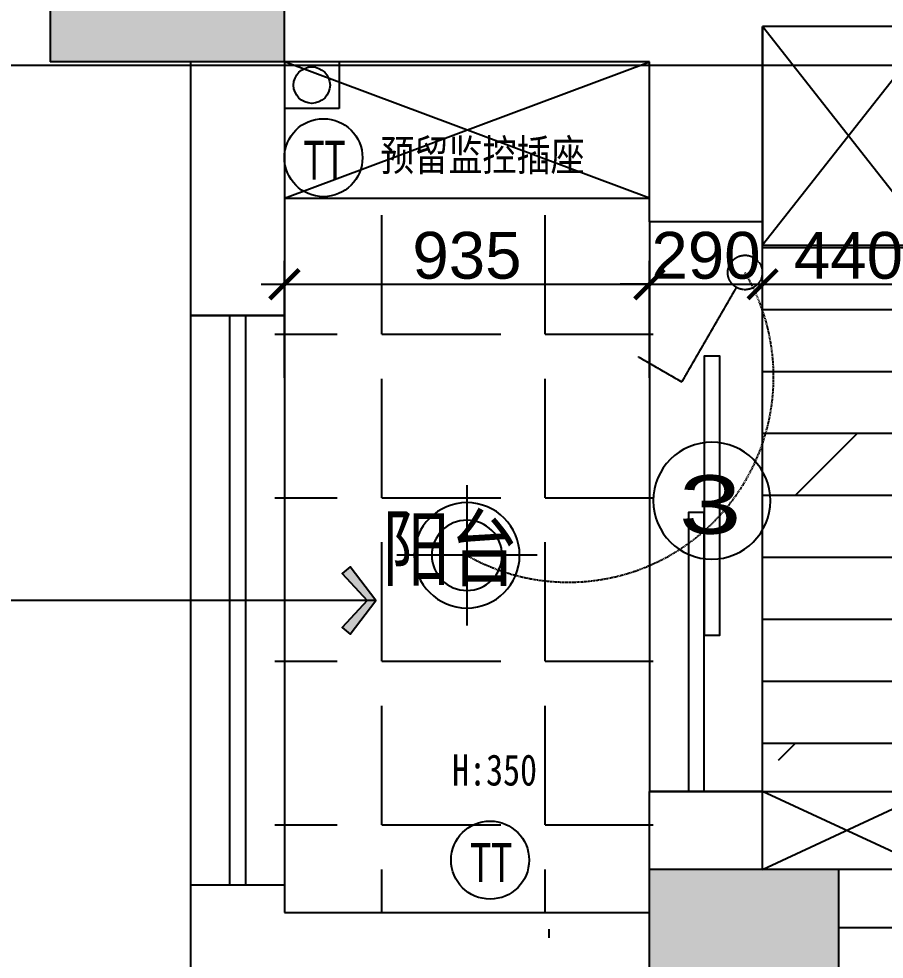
# Model space of a CAD drawing. Header units: millimetres. Extents: x 148889 to 229003, y -70503 to 111106.
# Drawn here: x 203841 to 206058, y 57212 to 59622 of the extents above; entities that cross this region are included whole.
import ezdxf
from ezdxf.enums import TextEntityAlignment as Align

# ---------------------------------------------------------------- set-up
doc = ezdxf.new("R2010")
doc.units = ezdxf.units.MM
doc.header["$PDMODE"] = 3
doc.linetypes.add('DASHED2', pattern=[0.375, 0.25, -0.125])
doc.linetypes.add('HIDDEN', pattern=[0.375, 0.25, -0.125])
for name, color, linetype in [('AXIS_TEXT', 7, 'Continuous'), ('C-天花标高', 1, 'Continuous'), ('C-灯具1', 2, 'Continuous'), ('C-门套', 16, 'Continuous'), ('F-地坪1(分割线)', 16, 'Continuous'), ('P-原墙线', 7, 'Continuous'), ('P-固定家具1(到顶)', 3, 'Continuous'), ('P-外部尺寸', 44, 'Continuous'), ('P-完成面尺寸', 44, 'Continuous'), ('P-开关', 7, 'DASHED2'), ('P-插座', 1, 'Continuous'), ('P-文字', 3, 'Continuous'), ('P-窗', 3, 'Continuous'), ('P-门', 1, 'Continuous'), ('P-间墙尺寸', 6, 'Continuous')]:
    doc.layers.add(name, color=color, linetype=linetype)
doc.styles.add('Arial', font='arial.ttf')
doc.styles.add('COMPLEX', font='complex_.ttf')
doc.styles.add('H1', font='SimSun.ttf')
doc.styles.add('ROMANS', font='ROMANS.shx', dxfattribs={"bigfont": 'BIGFONT.shx'})
doc.styles.add('宋体', font='SimSun.ttf')
doc.dimstyles.new('1比60', dxfattribs={"dimscale": 60, "dimtxt": 2, "dimasz": 1.25, "dimexe": 1, "dimexo": 1, "dimgap": 0.2, "dimtad": 1, "dimdec": 0, "dimrnd": 0.005, "dimzin": 0, "dimdsep": 46, "dimtxsty": 'Arial', "dimblk": 'ARCHTICK', "dimcen": 0.125, "dimdle": 1, "dimclrd": 44, "dimclre": 44, "dimclrt": 50, "dimadec": 0, "dimazin": 0, "dimtfac": 1, "dimtdec": 0, "dimtix": 1, "dimtmove": 2, "dimatfit": 3, "dimldrblk": 'DOT', "dimfxl": 4, "dimfxlon": 1, "dimtvp": 1, "dimtolj": 1, "dimtzin": 0, "dimarcsym": 0})
doc.dimstyles.new('1比80', dxfattribs={"dimscale": 80, "dimtxt": 2, "dimasz": 1.25, "dimexe": 1, "dimexo": 1, "dimgap": 0.25, "dimtad": 1, "dimdec": 0, "dimrnd": 0.005, "dimzin": 0, "dimdsep": 46, "dimtxsty": 'Arial', "dimblk": 'ARCHTICK', "dimcen": 0.125, "dimdle": 1, "dimclrd": 44, "dimclre": 44, "dimclrt": 50, "dimadec": 0, "dimazin": 0, "dimtfac": 1, "dimtdec": 0, "dimtix": 1, "dimtmove": 2, "dimatfit": 3, "dimldrblk": 'DOT', "dimfxl": 5, "dimfxlon": 1, "dimtvp": 1, "dimtolj": 1, "dimtzin": 0, "dimarcsym": 0})
doc.dimstyles.new('出图比例1：50', dxfattribs={"dimscale": 50, "dimtxt": 2.5, "dimasz": 2, "dimexe": 2, "dimexo": 2, "dimgap": 1, "dimtad": 1, "dimdec": 0, "dimrnd": 5, "dimzin": 0, "dimdsep": 46, "dimtxsty": 'ROMANS', "dimblk1": 'ZHL_XS', "dimblk2": 'ZHL_XS', "dimsah": 1, "dimcen": 0.09, "dimclrd": 256, "dimclre": 256, "dimclrt": 41, "dimadec": 0, "dimazin": 0, "dimtfac": 1, "dimtdec": 4, "dimtix": 1, "dimtmove": 2, "dimatfit": 3, "dimldrblk": 'ZHL_JT', "dimfxl": 1, "dimtolj": 1, "dimtzin": 0, "dimarcsym": 0})

# ---------------------------------------------------------------- blocks, each defined once
blk = doc.blocks.new('ZHL_JT')
blk.add_line((-0.221, 0), (-1, 0))
blk.add_lwpolyline([(-0.221, 0), (-0.861, -0.689), (-0.654, -0.862), (0, 0), (-0.654, 0.862), (-0.861, 0.689)], close=True)
for points in [[(-0.861, 0.689), (-0.654, 0.862), (-0.221, 0), (0, 0)], [(-0.861, -0.689), (-0.654, -0.862), (-0.221, 0), (0, 0)]]:
    blk.add_solid(points)
blk = doc.blocks.new('ZHL_XS')
blk.add_line((-1, 0), (0, 0))
at = {"const_width": 0.2}
blk.add_lwpolyline([(-0.6, -0.6), (0.6, 0.6)], dxfattribs=at)
blk = doc.blocks.new('_AXISO')
blk.add_circle((0, 0), 0.5)
at = {"layer": 'AXIS_TEXT', "style": 'COMPLEX', "width": 1.041667}
blk.add_attdef('A', text='', height=0.56, dxfattribs=at).set_placement((-0.25, -0.28), (0.25, -0.28), align=Align.FIT)
blk = doc.blocks.new('A$C0E7B79CE')
for p, q in [((50, 90), (50, 10)), ((10, 50), (90, 50))]:
    blk.add_line(p, q)
for radius in [30, 20]:
    blk.add_circle((50, 50), radius)
blk = doc.blocks.new('A$C12383B25')
for p, q in [((52.1, 0), (0, 118.3)), ((0, 118.3), (52.1, 0)), ((308.3, 112.8), (52.1, 0)), ((52.1, 0), (308.3, 112.8))]:
    blk.add_line(p, q)
blk.add_ellipse((348.7, 130.6), major_axis=(-35.5, 26.3), ratio=1, start_param=0.0009764249131827, end_param=6.284161732092768)
blk = doc.blocks.new('_ArchTick')
at = {"color": 0, "linetype": 'ByBlock', "const_width": 0.15}
blk.add_lwpolyline([(-0.5, -0.5), (0.5, 0.5)], dxfattribs=at)
blk = doc.blocks.new('*D768')
at = {"layer": 'Defpoints', "color": 0}
for p in [(205746.9, 57557.6), (208606.9, 57557.6), (205746.9, 55079.6)]:
    blk.add_point(p, dxfattribs=at)
at = {"layer": 'P-外部尺寸', "color": 44, "lineweight": -2}
for p, q in [((205746.9, 55479.6), (205746.9, 54999.6)), ((208606.9, 55479.6), (208606.9, 54999.6)), ((208686.9, 55079.6), (205666.9, 55079.6))]:
    blk.add_line(p, q, dxfattribs=at)
at = {"layer": 'P-外部尺寸', "color": 44, "lineweight": -2, "xscale": 100, "yscale": 100, "zscale": 100, "rotation": 180}
blk.add_blockref('_ArchTick', (205746.9, 55079.6), dxfattribs=at)
at = {"layer": 'P-外部尺寸', "color": 44, "lineweight": -2, "xscale": 100, "yscale": 100, "zscale": 100}
blk.add_blockref('_ArchTick', (208606.9, 55079.6), dxfattribs=at)
at = {"layer": 'P-外部尺寸', "color": 50, "insert": (207176.9, 55181.3), "char_height": 160, "attachment_point": 5, "style": 'Arial'}
blk.add_mtext('\\A1;2860', dxfattribs=at)
blk = doc.blocks.new('_Dot')
at = {"color": 0, "linetype": 'ByBlock', "lineweight": -2}
blk.add_line((-0.5, 0), (-1, 0), dxfattribs=at)
at = {"color": 0, "linetype": 'ByBlock', "const_width": 0.5}
blk.add_lwpolyline([(-0.25, 0, 1), (0.25, 0, 1)], format="xyb", close=True, dxfattribs=at)
blk = doc.blocks.new('*D769')
at = {"layer": 'Defpoints', "color": 0}
for p in [(205456.9, 57557.6), (205746.9, 57557.6), (205456.9, 55079.6)]:
    blk.add_point(p, dxfattribs=at)
at = {"layer": 'P-外部尺寸', "color": 44, "lineweight": -2}
for p, q in [((205456.9, 55479.6), (205456.9, 54999.6)), ((205746.9, 55479.6), (205746.9, 54999.6)), ((205456.9, 55079.6), (205356.9, 55079.6)), ((205746.9, 55079.6), (205456.9, 55079.6)), ((205746.9, 55079.6), (205846.9, 55079.6))]:
    blk.add_line(p, q, dxfattribs=at)
at = {"layer": 'P-外部尺寸', "color": 44, "lineweight": -2, "xscale": 100, "yscale": 100, "zscale": 100}
blk.add_blockref('_ArchTick', (205456.9, 55079.6), dxfattribs=at)
at = {"layer": 'P-外部尺寸', "color": 44, "lineweight": -2, "xscale": 100, "yscale": 100, "zscale": 100, "rotation": 180}
blk.add_blockref('_ArchTick', (205746.9, 55079.6), dxfattribs=at)
at = {"layer": 'P-外部尺寸', "color": 50, "insert": (205601.9, 55181.3), "char_height": 160, "attachment_point": 5, "style": 'Arial'}
blk.add_mtext('\\A1;290', dxfattribs=at)
blk = doc.blocks.new('*D770')
at = {"layer": 'Defpoints', "color": 0}
for p in [(204521.9, 57557.6), (205456.9, 57557.6), (204521.9, 55079.6)]:
    blk.add_point(p, dxfattribs=at)
at = {"layer": 'P-外部尺寸', "color": 44, "lineweight": -2}
for p, q in [((204521.9, 55479.6), (204521.9, 54999.6)), ((205456.9, 55479.6), (205456.9, 54999.6)), ((205536.9, 55079.6), (204441.9, 55079.6))]:
    blk.add_line(p, q, dxfattribs=at)
at = {"layer": 'P-外部尺寸', "color": 44, "lineweight": -2, "xscale": 100, "yscale": 100, "zscale": 100, "rotation": 180}
blk.add_blockref('_ArchTick', (204521.9, 55079.6), dxfattribs=at)
at = {"layer": 'P-外部尺寸', "color": 44, "lineweight": -2, "xscale": 100, "yscale": 100, "zscale": 100}
blk.add_blockref('_ArchTick', (205456.9, 55079.6), dxfattribs=at)
at = {"layer": 'P-外部尺寸', "color": 50, "insert": (204989.4, 55181.4), "char_height": 160, "attachment_point": 5, "style": 'Arial'}
blk.add_mtext('\\A1;935', dxfattribs=at)
blk = doc.blocks.new('*D771')
at = {"layer": 'Defpoints', "color": 0}
for p in [(204281.9, 57557.6), (204521.9, 57557.6), (204281.9, 55079.6)]:
    blk.add_point(p, dxfattribs=at)
at = {"layer": 'P-外部尺寸', "color": 44, "lineweight": -2}
for p, q in [((204281.9, 55479.6), (204281.9, 54999.6)), ((204521.9, 55479.6), (204521.9, 54999.6)), ((204281.9, 55079.6), (204181.9, 55079.6)), ((204521.9, 55079.6), (204281.9, 55079.6)), ((204521.9, 55079.6), (204621.9, 55079.6))]:
    blk.add_line(p, q, dxfattribs=at)
at = {"layer": 'P-外部尺寸', "color": 44, "lineweight": -2, "xscale": 100, "yscale": 100, "zscale": 100}
blk.add_blockref('_ArchTick', (204281.9, 55079.6), dxfattribs=at)
at = {"layer": 'P-外部尺寸', "color": 44, "lineweight": -2, "xscale": 100, "yscale": 100, "zscale": 100, "rotation": 180}
blk.add_blockref('_ArchTick', (204521.9, 55079.6), dxfattribs=at)
at = {"layer": 'P-外部尺寸', "color": 50, "insert": (204401.9, 55181.3), "char_height": 160, "attachment_point": 5, "style": 'Arial'}
blk.add_mtext('\\A1;240', dxfattribs=at)
blk = doc.blocks.new('*D795')
at = {"layer": 'Defpoints', "color": 0}
for p in [(204551.5, 59722.5), (203003.5, 59512.5), (204551.5, 59512.5)]:
    blk.add_point(p, dxfattribs=at)
at = {"layer": 'P-外部尺寸', "color": 44, "lineweight": -2}
for p, q in [((203003.5, 59722.5), (203003.5, 59822.5)), ((203403.5, 59722.5), (202923.5, 59722.5)), ((203003.5, 59722.5), (203003.5, 59512.5)), ((203403.5, 59512.5), (202923.5, 59512.5)), ((203003.5, 59512.5), (203003.5, 59412.5))]:
    blk.add_line(p, q, dxfattribs=at)
at = {"layer": 'P-外部尺寸', "color": 44, "lineweight": -2, "xscale": 100, "yscale": 100, "zscale": 100}
for p, rotation in [((203003.5, 59722.5), 270), ((203003.5, 59512.5), 90)]:
    blk.add_blockref('_ArchTick', p, dxfattribs=dict(at, rotation=rotation))
at = {"layer": 'P-外部尺寸', "color": 50, "insert": (202901.9, 59617.5), "char_height": 160, "attachment_point": 5, "rotation": 90, "style": 'Arial'}
blk.add_mtext('\\A1;210', dxfattribs=at)
blk = doc.blocks.new('*D796')
at = {"layer": 'Defpoints', "color": 0}
for p in [(204551.5, 59512.5), (203003.5, 57332.5), (204551.5, 57332.5)]:
    blk.add_point(p, dxfattribs=at)
at = {"layer": 'P-外部尺寸', "color": 44, "lineweight": -2}
for p, q in [((203003.5, 59592.5), (203003.5, 57252.5)), ((203403.5, 59512.5), (202923.5, 59512.5)), ((203403.5, 57332.5), (202923.5, 57332.5))]:
    blk.add_line(p, q, dxfattribs=at)
at = {"layer": 'P-外部尺寸', "color": 44, "lineweight": -2, "xscale": 100, "yscale": 100, "zscale": 100}
for p, rotation in [((203003.5, 59512.5), 90), ((203003.5, 57332.5), 270)]:
    blk.add_blockref('_ArchTick', p, dxfattribs=dict(at, rotation=rotation))
at = {"layer": 'P-外部尺寸', "color": 50, "insert": (202901.9, 58422.5), "char_height": 160, "attachment_point": 5, "rotation": 90, "style": 'Arial'}
blk.add_mtext('\\A1;2180', dxfattribs=at)
blk = doc.blocks.new('*D940')
at = {"layer": 'Defpoints', "color": 0}
for p in [(205456.9, 58942.3), (204521.9, 58132.5), (205456.9, 58132.5)]:
    blk.add_point(p, dxfattribs=at)
at = {"layer": 'P-完成面尺寸', "color": 44, "lineweight": -2}
for p, q in [((204521.9, 58702.3), (204521.9, 59002.3)), ((205456.9, 58702.3), (205456.9, 59002.3)), ((204461.9, 58942.3), (205516.9, 58942.3))]:
    blk.add_line(p, q, dxfattribs=at)
at = {"layer": 'P-完成面尺寸', "color": 44, "lineweight": -2, "xscale": 75, "yscale": 75, "zscale": 75, "rotation": 180}
blk.add_blockref('_ArchTick', (204521.9, 58942.3), dxfattribs=at)
at = {"layer": 'P-完成面尺寸', "color": 44, "lineweight": -2, "xscale": 75, "yscale": 75, "zscale": 75}
blk.add_blockref('_ArchTick', (205456.9, 58942.3), dxfattribs=at)
at = {"layer": 'P-完成面尺寸', "color": 50, "insert": (204989.4, 59015.6), "char_height": 120, "attachment_point": 5, "style": 'Arial'}
blk.add_mtext('\\A1;935', dxfattribs=at)
blk = doc.blocks.new('*D941')
at = {"layer": 'Defpoints', "color": 0}
for p in [(205746.9, 58942.3), (205746.9, 58942.3), (205456.9, 58132.5)]:
    blk.add_point(p, dxfattribs=at)
at = {"layer": 'P-完成面尺寸', "color": 44, "lineweight": -2}
for p, q in [((205456.9, 58702.3), (205456.9, 59002.3)), ((205746.9, 58942.3), (205746.9, 59002.3)), ((205456.9, 58942.3), (205381.9, 58942.3)), ((205456.9, 58942.3), (205746.9, 58942.3)), ((205746.9, 58942.3), (205821.9, 58942.3))]:
    blk.add_line(p, q, dxfattribs=at)
at = {"layer": 'P-完成面尺寸', "color": 44, "lineweight": -2, "xscale": 75, "yscale": 75, "zscale": 75}
blk.add_blockref('_ArchTick', (205456.9, 58942.3), dxfattribs=at)
at = {"layer": 'P-完成面尺寸', "color": 44, "lineweight": -2, "xscale": 75, "yscale": 75, "zscale": 75, "rotation": 180}
blk.add_blockref('_ArchTick', (205746.9, 58942.3), dxfattribs=at)
at = {"layer": 'P-完成面尺寸', "color": 50, "insert": (205601.9, 59015.5), "char_height": 120, "attachment_point": 5, "style": 'Arial'}
blk.add_mtext('\\A1;290', dxfattribs=at)
blk = doc.blocks.new('*D942')
at = {"layer": 'Defpoints', "color": 0}
for p in [(206186.9, 59042.5), (205746.9, 58942.3), (206186.9, 58942.3)]:
    blk.add_point(p, dxfattribs=at)
at = {"layer": 'P-完成面尺寸', "color": 44, "lineweight": -2}
for p, q in [((205746.9, 58942.3), (205746.9, 59002.3)), ((206186.9, 58982.5), (206186.9, 58882.3)), ((205686.9, 58942.3), (206246.9, 58942.3))]:
    blk.add_line(p, q, dxfattribs=at)
at = {"layer": 'P-完成面尺寸', "color": 44, "lineweight": -2, "xscale": 75, "yscale": 75, "zscale": 75, "rotation": 180}
blk.add_blockref('_ArchTick', (205746.9, 58942.3), dxfattribs=at)
at = {"layer": 'P-完成面尺寸', "color": 44, "lineweight": -2, "xscale": 75, "yscale": 75, "zscale": 75}
blk.add_blockref('_ArchTick', (206186.9, 58942.3), dxfattribs=at)
at = {"layer": 'P-完成面尺寸', "color": 50, "insert": (205966.9, 59015.5), "char_height": 120, "attachment_point": 5, "style": 'Arial'}
blk.add_mtext('\\A1;440', dxfattribs=at)

msp = doc.modelspace()

# ---------------------------------------------------------------- hatches: boundary and pattern name
at = {"layer": 'F-地坪1(分割线)'}
h = msp.add_hatch(dxfattribs=at)
h.set_pattern_fill('DOLMIT', color=250, scale=25, style=0)
h.set_pattern_definition([(0, (250, 140), (0, 158.75), []), (45, (250, 140), (-317.4998, 317.4998), [224.5065, -449.0125])])
h.paths.add_polyline_path([(206436.9, 61937.5), (206436.9, 59182.5), (206156.9, 59182.5), (206156.9, 59112.5), (205746.9, 59112.5), (205746.9, 57722.5), (206156.9, 57722.5), (206156.9, 57312.5), (208606.9, 57312.5), (208606.9, 58902.5), (209829.5, 58902.5), (209829.5, 58552.5), (211031.9, 58552.5), (211031.9, 59312.5), (211736.9, 59312.5), (211736.9, 58992.5), (211736.9, 58852.5), (211356.9, 58852.5), (211356.9, 58557.1), (211346.9, 58552.5), (211346.9, 57712.5), (213166.9, 57712.5), (213166.9, 57751.1), (213166.9, 58852.5), (212516.9, 58852.5), (212516.9, 58992.5), (215741.9, 58992.5), (215741.9, 62797.5), (211356.9, 62797.5), (211356.9, 62537.5), (211031.9, 62537.5), (211031.9, 63167.5), (211356.9, 63447.5), (211356.9, 64347.5), (210716.2, 64347.5), (210716.2, 64367.5), (210776.2, 64367.5), (210776.2, 64417.5), (210716.2, 64417.5), (210124.3, 63837.5), (207826.9, 63837.5), (207826.9, 62857.5), (209829.5, 62857.5), (209829.5, 61937.5)])
h = msp.add_hatch(dxfattribs=at)
h.set_pattern_fill('ANGLE', color=250, scale=60, style=0)
h.set_pattern_definition([(0, (250, 140), (0, 419.1), [304.8, -114.3]), (90, (250, 140), (-419.1, 3e-14), [304.8, -114.3])])
h.paths.add_polyline_path([(205466.9, 57332.5), (204496.9, 57332.5), (204496.9, 59192.5), (205466.9, 59192.5)])
at = {"layer": 'P-原墙线'}
for points in [[(204521.9, 59512.5), (204521.9, 59722.5), (203921.9, 59722.5), (203921.9, 59512.5)], [(205746.9, 57442.5), (205456.9, 57442.5), (205456.9, 57012.5), (205941.9, 57012.5), (205941.9, 57442.5)]]:
    msp.add_hatch(color=8, dxfattribs=at).paths.add_polyline_path(points)

# ---------------------------------------------------------------- linework, layer by layer
at = {"layer": 'C-门套', "linetype": 'HIDDEN'}
msp.add_lwpolyline([(205456.9, 57642.5), (205746.9, 57642.5), (205746.9, 59102.5), (205456.9, 59102.5)], close=True, dxfattribs=at)
at = {"layer": 'F-地坪1(分割线)'}
msp.add_line((205200, 57267.1), (205200, 57289.2), dxfattribs=at)
at = {"layer": 'P-原墙线'}
for p, q in [((203921.9, 60852.5), (203921.9, 59512.5)), ((204521.9, 59512.5), (204521.9, 59722.5)), ((205746.9, 59102.5), (205746.9, 59602.5)), ((206146.9, 59602.5), (205746.9, 59602.5)), ((204521.9, 59512.5), (203921.9, 59512.5)), ((204281.9, 58862.5), (204281.9, 59512.5)), ((205456.9, 59512.5), (204521.9, 59512.5)), ((204521.9, 59512.5), (204521.9, 58862.5)), ((204661.9, 59512.5), (204661.9, 59392.5)), ((205456.9, 59102.5), (205456.9, 59512.5)), ((204661.9, 59392.5), (204521.9, 59392.5)), ((205746.9, 59102.5), (205456.9, 59102.5)), ((204521.9, 58862.5), (204281.9, 58862.5)), ((205746.9, 57642.5), (205456.9, 57642.5)), ((205456.9, 57012.5), (205456.9, 57642.5)), ((205746.9, 57442.5), (205746.9, 57642.5)), ((205746.9, 57442.5), (205456.9, 57442.5)), ((205941.9, 57442.5), (205746.9, 57442.5)), ((205941.9, 57012.5), (205941.9, 57442.5)), ((204521.9, 57402.5), (204281.9, 57402.5)), ((204281.9, 57012.5), (204281.9, 57402.5)), ((204521.9, 57402.5), (204521.9, 57332.5)), ((204521.9, 57332.5), (205456.9, 57332.5)), ((208606.9, 57292.5), (205941.9, 57292.5))]:
    msp.add_line(p, q, dxfattribs=at)
msp.add_circle((204591.9, 59452.5), 46.7, dxfattribs=at)
at = {"layer": 'P-固定家具1(到顶)'}
for p, q in [((206186.9, 59602.5), (205746.9, 59602.5)), ((205746.9, 59602.5), (205746.9, 59042.5)), ((205746.9, 59042.5), (206186.9, 59042.5))]:
    msp.add_line(p, q, dxfattribs=at)
at = {"layer": 'P-固定家具1(到顶)', "color": 252}
for p, q in [((206186.9, 59042.5), (205746.9, 59602.5)), ((206186.9, 59602.5), (205746.9, 59042.5)), ((204521.9, 59162.5), (205456.9, 59512.5)), ((205456.9, 59162.5), (204521.9, 59512.5)), ((205746.9, 57442.5), (206176.9, 57642.5)), ((206176.9, 57442.5), (205746.9, 57642.5)), ((206176.9, 57442.5), (205941.9, 57442.5))]:
    msp.add_line(p, q, dxfattribs=at)
at = {"layer": 'P-固定家具1(到顶)'}
msp.add_lwpolyline([(205456.9, 59512.5), (204521.9, 59512.5), (204521.9, 59162.5), (205456.9, 59162.5)], close=True, dxfattribs=at)
msp.add_lwpolyline([(206176.9, 57642.5), (206176.9, 57292.5), (205941.9, 57292.5), (205941.9, 57442.5), (205746.9, 57442.5), (205746.9, 57642.5), (206176.9, 57642.5)], dxfattribs=at)
at = {"layer": 'P-开关', "ltscale": 10}
msp.add_arc((205249.3, 58704.6), 525.9, 240.3785, 30.6179, dxfattribs=at)
at = {"layer": 'P-窗'}
for p, q in [((204381.9, 57402.5), (204381.9, 58862.5)), ((204421.9, 58862.5), (204421.9, 57402.5))]:
    msp.add_line(p, q, dxfattribs=at)
msp.add_lwpolyline([(204281.9, 58862.5), (204521.9, 58862.5), (204521.9, 57402.5), (204281.9, 57402.5)], close=True, dxfattribs=at)
at = {"layer": 'P-门'}
for points in [[(205596.9, 58042.7), (205636.9, 58042.7), (205636.9, 58757.7), (205596.9, 58757.7)], [(205556.9, 57642.5), (205596.9, 57642.5), (205596.9, 58357.5), (205556.9, 58357.5)]]:
    msp.add_lwpolyline(points, close=True, dxfattribs=at)
at = {"layer": 'P-间墙尺寸'}
msp.add_lwpolyline([(205456.9, 57642.5), (205746.9, 57642.5), (205746.9, 59102.5), (205456.9, 59102.5)], close=True, dxfattribs=at)

# ---------------------------------------------------------------- block references
at = {"layer": 'C-灯具1', "xscale": -4.5, "yscale": 4.5, "zscale": 4.5}
msp.add_blockref('A$C0E7B79CE', (205214.4, 58022.5), dxfattribs=at)
at = {"layer": 'P-开关', "ltscale": 10, "rotation": 36.2304544827151}
msp.add_blockref('A$C12383B25', (205497.8, 58661), dxfattribs=at)
at = {"layer": 'P-插座'}
ref = msp.add_blockref('_AXISO', (204621.8, 59266.6), dxfattribs=dict(at, xscale=199.9375195251196, yscale=199.9375195251487, zscale=199.9375195251483))
ref.add_attrib('A', 'TT', dxfattribs={"layer": 'AXIS_TEXT', "height": 100, "style": 'Arial', "width": 0.629046}).set_placement((204571, 59210.1), (204678.4, 59210.1), align=Align.FIT)
ref = msp.add_blockref('_AXISO', (205048.7, 57466.4), dxfattribs=dict(at, xscale=199.9375195251196, yscale=199.9375195251487, zscale=199.9375195251483))
ref.add_attrib('A', 'TT', dxfattribs={"layer": 'AXIS_TEXT', "height": 100, "style": 'Arial', "width": 0.629046}).set_placement((204997.9, 57409.9), (205105.2, 57409.9), align=Align.FIT)
at = {"layer": 'P-间墙尺寸'}
ref = msp.add_blockref('_AXISO', (205616.8, 58387.5), dxfattribs=dict(at, xscale=-299.9062792877376, yscale=299.9062792877376, zscale=299.9062792877225))
ref.add_attrib('A', '3', dxfattribs={"layer": 'AXIS_TEXT', "height": 150, "style": 'Arial', "width": 1.381802}).set_placement((205532, 58302.7), (205693, 58302.7), align=Align.FIT)

# ---------------------------------------------------------------- texts
at = {"layer": 'P-插座', "char_height": 80, "attachment_point": 1, "style": '宋体'}
for s, insert, width in [('{\\W0.8;预留监控插座}', (204767.2, 59312.9), 640.389), ('{\\W0.8;H:350}', (204951.3, 57737.5, -33), 709.117)]:
    msp.add_mtext(s, dxfattribs=dict(at, insert=insert, width=width))
at = {"layer": 'P-文字', "style": 'H1', "width": 0.8}
msp.add_text('阳台', height=160, dxfattribs=at).set_placement((204772, 58185.5))

# ---------------------------------------------------------------- dimensions: what is measured, and where the dimension line sits
at = {"layer": 'P-外部尺寸'}
for base, p1, p2, picture, middle in [((203003.5, 59512.5), (204551.5, 59722.5), (204551.5, 59512.5), '*D795', (202901.9, 59617.5)), ((203003.5, 57332.5), (204551.5, 59512.5), (204551.5, 57332.5), '*D796', (202901.9, 58422.5))]:
    dim = msp.add_linear_dim(base=base, p1=p1, p2=p2, angle=90, dimstyle='1比80', dxfattribs=at)
    dim.commit()
    dim.dimension.update_dxf_attribs({"geometry": picture, "text_midpoint": middle})
for base, p1, p2, picture, middle in [((204281.9, 55079.6), (204521.9, 57557.6), (204281.9, 57557.6), '*D771', (204401.9, 55181.3)), ((204521.9, 55079.6), (205456.9, 57557.6), (204521.9, 57557.6), '*D770', (204989.4, 55181.4)), ((205456.9, 55079.6), (205746.9, 57557.6), (205456.9, 57557.6), '*D769', (205601.9, 55181.3)), ((205746.9, 55079.6), (208606.9, 57557.6), (205746.9, 57557.6), '*D768', (207176.9, 55181.3))]:
    dim = msp.add_linear_dim(base=base, p1=p1, p2=p2, dimstyle='1比80', dxfattribs=at)
    dim.commit()
    dim.dimension.update_dxf_attribs({"geometry": picture, "text_midpoint": middle})
at = {"layer": 'P-完成面尺寸'}
for base, p1, p2, picture, middle in [((205456.9, 58942.3), (204521.9, 58132.5), (205456.9, 58132.5), '*D940', (204989.4, 59015.6)), ((205746.9, 58942.3), (205456.9, 58132.5), (205746.9, 58942.3), '*D941', (205601.9, 59015.5)), ((206186.9, 58942.3), (205746.9, 58942.3), (206186.9, 59042.5), '*D942', (205966.9, 59015.5))]:
    dim = msp.add_linear_dim(base=base, p1=p1, p2=p2, dimstyle='1比60', dxfattribs=at)
    dim.commit()
    dim.dimension.update_dxf_attribs({"geometry": picture, "text_midpoint": middle})

# ---------------------------------------------------------------- leaders
at = {"layer": 'C-天花标高'}
for points in [[(206379.1, 59503.1), (202502.4, 59503.1)], [(204756, 58131.8), (202502.4, 58131.8)]]:
    msp.add_leader(points, dimstyle='出图比例1：50', override={"dimtad": 0}, dxfattribs=at)

doc.saveas('drawing.dxf')
